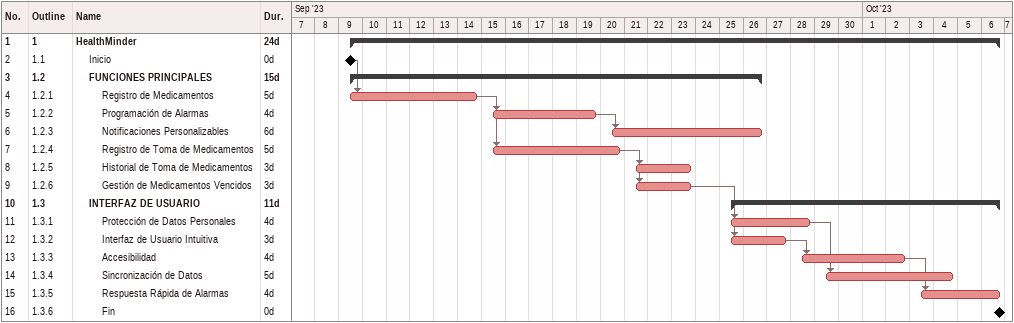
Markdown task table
| ID | WBS | Task | Duration | Start | Finish | Predecessors |
|---|---|---|---|---|---|---|
| 1 | 1 | **HealthMinder** | 24d | 2023-09-09 | 2023-10-06 |  |
| 2 | 1.1 | Inicio | 0d | 2023-09-09 | 2023-09-09 |  |
| 3 | 1.2 | **FUNCIONES PRINCIPALES** | 15d | 2023-09-09 | 2023-09-26 |  |
| 4 | 1.2.1 | Registro de Medicamentos | 5d | 2023-09-09 | 2023-09-14 | 2 |
| 5 | 1.2.2 | Programación de Alarmas | 4d | 2023-09-15 | 2023-09-19 | 4 |
| 6 | 1.2.3 | Notificaciones Personalizables | 6d | 2023-09-20 | 2023-09-26 | 5 |
| 7 | 1.2.4 | Registro de Toma de Medicamentos | 5d | 2023-09-15 | 2023-09-20 | 4 |
| 8 | 1.2.5 | Historial de Toma de Medicamentos | 3d | 2023-09-21 | 2023-09-23 | 7 |
| 9 | 1.2.6 | Gestión de Medicamentos Vencidos | 3d | 2023-09-21 | 2023-09-23 | 7 |
| 10 | 1.3 | **INTERFAZ DE USUARIO** | 11d | 2023-09-25 | 2023-10-06 |  |
| 11 | 1.3.1 | Protección de Datos Personales | 4d | 2023-09-25 | 2023-09-28 | 9 |
| 12 | 1.3.2 | Interfaz de Usuario Intuitiva | 3d | 2023-09-25 | 2023-09-27 | 9 |
| 13 | 1.3.3 | Accesibilidad | 4d | 2023-09-28 | 2023-10-02 | 12 |
| 14 | 1.3.4 | Sincronización de Datos | 5d | 2023-09-29 | 2023-10-04 | 11 |
| 15 | 1.3.5 | Respuesta Rápida de Alarmas | 4d | 2023-10-03 | 2023-10-06 | 13 |
| 16 | 1.3.6 | Fin | 0d | 2023-10-06 | 2023-10-06 |  |
